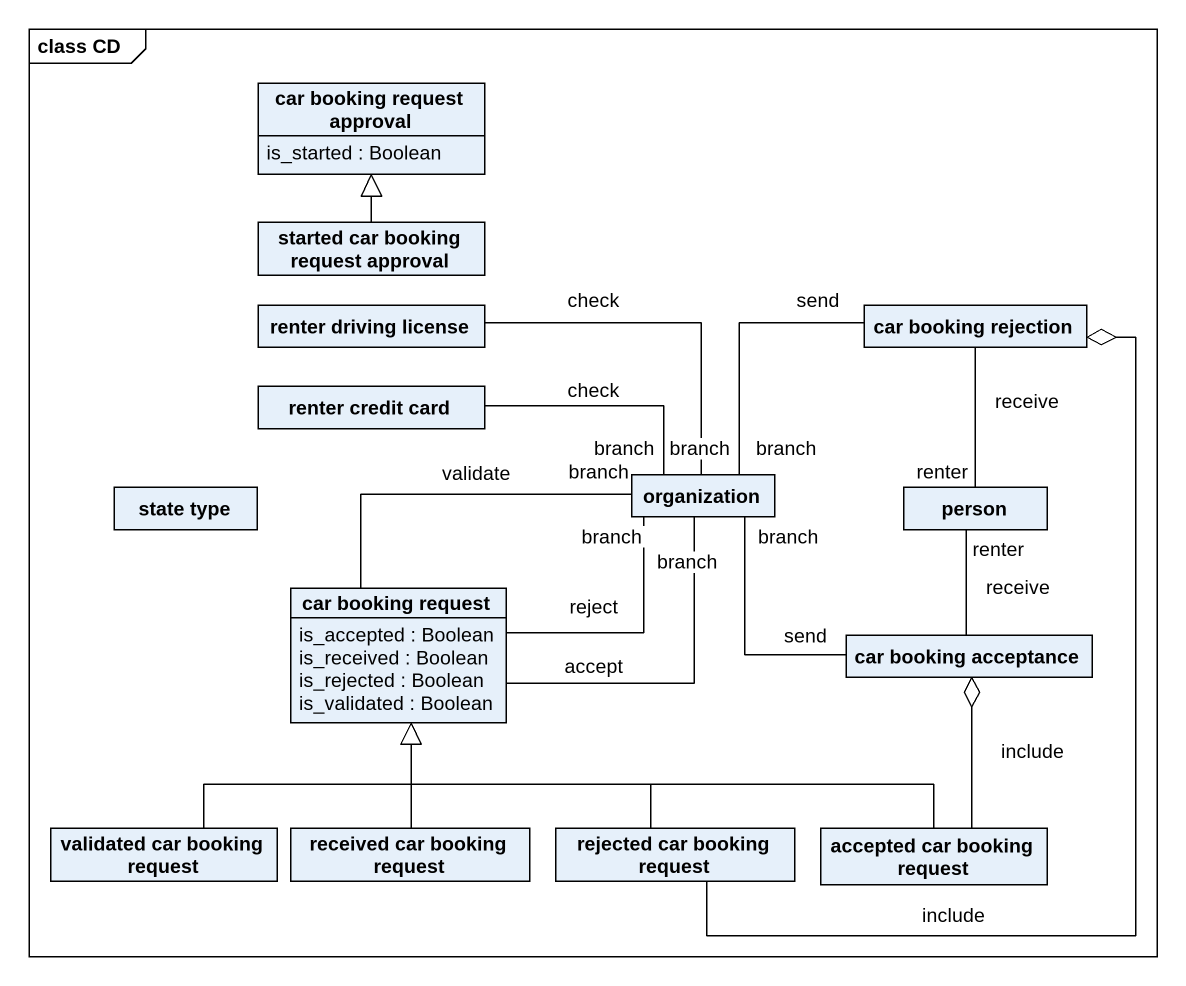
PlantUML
@startuml
mainframe class CD
hide circle
hide empty members
class "car booking request approval" as car_booking_request_approval {
  is_started : Boolean
}
class "started car booking request approval" as started_car_booking_request
class "renter driving license" as renter_driving_license
class "car booking rejection" as car_booking_rejection
class "renter credit card" as renter_credit_card
class "state type" as state_type
class organization
class "person" as person_
class "car booking request" as car_booking_request {
  is_accepted : Boolean
  is_received : Boolean
  is_rejected : Boolean
  is_validated : Boolean
}
class "car booking acceptance" as car_booking_acceptance
class "validated car booking request" as validated_car_booking
class "received car booking request" as received_car_booking_request
class "rejected car booking request" as rejected_car_booking_request
class "accepted car booking request" as accepted_car_booking_request
started_car_booking_request -up-|> car_booking_request_approval
car_booking_rejection o-- rejected_car_booking_request : include
organization "branch" -left- renter_driving_license : check
organization "branch" -up- car_booking_rejection : send
organization "branch" -left- renter_credit_card : check
organization "branch" -left- car_booking_request : validate
organization "branch" -left- car_booking_request : accept
organization "branch" -left- car_booking_request : reject
organization "branch" -- car_booking_acceptance : send
person_ "renter" -up- car_booking_rejection : receive
person_ "renter" -- car_booking_acceptance : receive
car_booking_acceptance o-- accepted_car_booking_request : include
validated_car_booking -up-|> car_booking_request
received_car_booking_request -up-|> car_booking_request
rejected_car_booking_request -up-|> car_booking_request
accepted_car_booking_request -left-|> car_booking_request
@enduml
